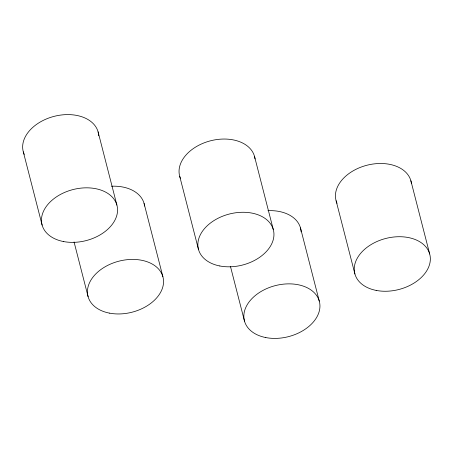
<?xml version="1.0" encoding="UTF-8"?>
<svg xmlns="http://www.w3.org/2000/svg" width="453" height="453" viewBox="0 0 453 453"><rect width="100%" height="100%" fill="white"/><g stroke="black" fill="none" stroke-linecap="round" stroke-linejoin="round"><path stroke-width="0.68" d="M410.877 180.747L429.682 253.974M336.109 200.775L354.914 274.003M300.469 227.887L319.274 301.12M254.484 156.296L273.284 229.529M230.447 266.392L244.507 321.149M179.716 176.33L198.516 249.558M144.077 203.442L162.882 276.67M98.086 131.851L116.891 205.084M74.054 241.947L88.109 296.704M23.318 151.88L42.123 225.113M24.247 154.433A38.703 26.348 -14.4 0 1 54.496 116.262A38.703 26.348 -14.4 0 1 98.737 135.809M180.373 178.256A38.703 26.348 -14.4 0 1 210.435 140.821A38.703 26.348 -14.4 0 1 255.011 158.929M111.546 186.228A38.703 26.348 -14.4 0 1 144.609 206.07M267.944 210.673A38.703 26.348 -14.4 0 1 301.12 231.84M337.038 203.329A38.703 26.348 -14.4 0 1 366.347 165.396A38.703 26.348 -14.4 0 1 411.409 183.374M63.397 241.528A38.703 26.348 -14.4 0 0 117.423 207.717A38.703 26.348 -14.4 0 0 57.701 196.053A38.703 26.348 -14.4 0 0 63.397 241.528M219.79 265.973A38.703 26.348 -14.4 0 0 273.816 232.163A38.703 26.348 -14.4 0 0 214.099 220.498A38.703 26.348 -14.4 0 0 219.79 265.973M109.383 313.119A38.703 26.348 -14.4 0 0 163.408 279.303A38.703 26.348 -14.4 0 0 103.692 267.638A38.703 26.348 -14.4 0 0 109.383 313.119M265.781 337.564A38.703 26.348 -14.4 0 0 319.807 303.748A38.703 26.348 -14.4 0 0 260.084 292.089A38.703 26.348 -14.4 0 0 265.781 337.564M376.188 290.418A38.703 26.348 -14.4 0 0 430.214 256.608A38.703 26.348 -14.4 0 0 370.492 244.943A38.703 26.348 -14.4 0 0 376.188 290.418"/></g></svg>
